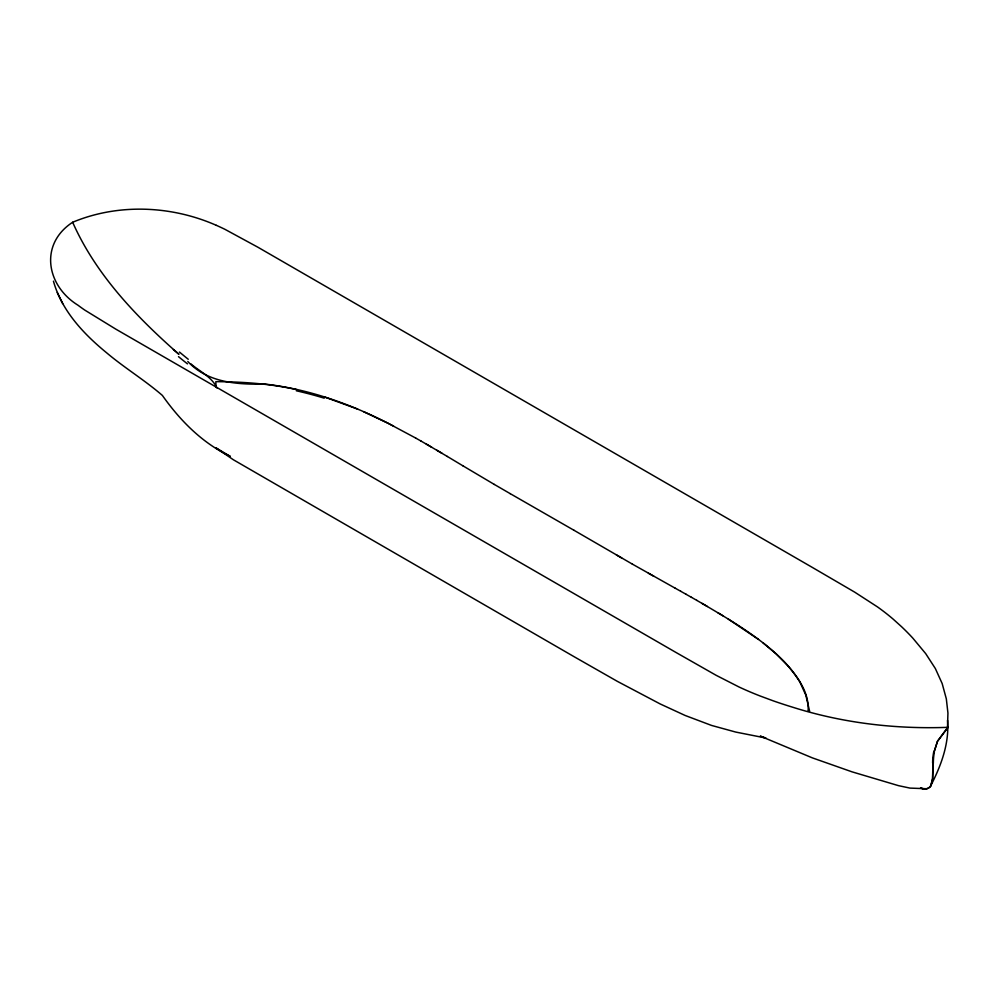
<?xml version="1.0" encoding="UTF-8"?>
<svg xmlns="http://www.w3.org/2000/svg" width="998" height="998" viewBox="0 0 998 998"><rect width="100%" height="100%" fill="white"/><g stroke="black" fill="none" stroke-linecap="round" stroke-linejoin="round"><path stroke-width="1.5" d="M934.19 751.706L937.484 741.265L947.476 727.692L947.938 713.071L946.329 698.862L942.162 683.53L935.351 668.535L925.682 653.603L912.771 638.071A388.896 224.513 0 0 0 901.543 626.694L893.247 619.209A293.699 169.56 0 0 0 877.467 606.896L854.725 592.163L812.384 567.45L257.883 247.217L224.849 229.278A218.125 125.935 0 0 0 216.366 225.348M934.116 751.756L937.521 741.252L948.1 727.33C895.717 729.289 842.923 723.088 792.886 707.283A388.896 224.55 0 0 1 773.163 700.821L760.202 696.018A293.699 169.573 0 0 1 738.869 686.911L716.102 675.284L675.908 652.418L115.905 329.19L84.818 310.116A218.125 125.935 0 0 1 78.006 305.226C46.382 285.715 39.009 244.223 72.654 222.255C118.288 203.218 171.407 205.513 216.366 225.348M930.997 785.476L932.668 778.328L932.968 763.183L932.531 779.089L930.697 785.987A15.881 9.207 59.2 0 1 929.612 787.26L928.252 788.158A19.374 11.24 59.6 0 1 926.107 788.782L923.661 788.794A24.226 13.847 59.7 0 1 921.778 788.395L920.493 787.996L921.803 788.395A24.226 14.122 60.3 0 0 923.711 788.782L926.044 788.819A19.374 11.128 60.4 0 0 928.152 788.22L929.512 787.322A15.881 9.119 60.8 0 0 930.598 786.05M930.373 786.461C940.914 766.14 949.497 743.572 947.526 720.294M926.593 788.732L909.964 788.096L898.499 785.651L852.067 771.853L812.384 757.881L760.251 736.112L765.928 738.046L735.751 732.07L711.599 725.446L685.164 715.479L660.239 703.977L617.363 681.36L574.361 656.846L233.37 459.754L215.768 447.753L230.214 456.336C202.083 442.838 180.127 420.545 162.375 395.433C144.772 380.176 124.7 368.037 106.873 353.005C83.657 334.031 61.676 310.74 53.443 281.174M297.042 389.694C270.433 383.706 243.063 381.797 215.842 381.648L216.03 387.037M325.148 397.216L357.633 409.08M363.646 411.712L387.823 423.152L415.667 438.035M393.599 426.121C353.604 405.038 310.316 389.32 265.231 384.118C237.624 384.542 208.083 383.157 187.811 361.501M675.396 588.309L632.333 564.095M675.272 588.234L680.786 591.315M680.648 591.24L686.162 594.334M648.401 573.226L653.777 576.245M415.605 438.01L421.044 441.079M686.013 594.259L691.514 597.365M691.365 597.278L696.841 600.397M420.956 441.029L431.66 447.204M696.704 600.322L707.42 606.51M510.165 493.623L574.087 530.337M632.383 564.12L574.075 530.325M510.215 493.648L494.284 484.417M426.271 444.073L447.366 456.485M616.39 554.925L621.704 557.982M702.031 603.378C730.96 620.469 760.563 637.597 784.328 661.724C796.616 675.197 809.378 691.676 808.13 710.988M494.322 484.442L462.872 465.792M436.8 450.21L442.027 453.304M447.254 456.423L462.935 465.829M717.824 612.672L723.039 615.841M728.203 619.034L758.505 639.444M190.868 363.858C199.737 371.568 211.875 376.832 216.978 388.01M763.071 642.849L776.157 653.865L787.509 665.429A245.595 141.791 0 0 1 799.835 681.933L805.81 695.057L809.628 711.275M173.378 349.537L178.941 354.278C136.427 316.94 95.82 274.65 72.654 222.255M57.285 292.564L62.687 303.592M187.474 363.871A345.083 195.146 59.3 0 1 178.492 356.648M933.33 763.395A77.632 43.638 61.7 0 1 934.378 751.868M188.26 359.268A345.083 203.268 60.7 0 1 179.478 352.057M296.294 390.767A258.382 144.136 0.8 0 1 324.238 398.177M932.619 763.046A77.632 45.958 58.3 0 1 933.791 751.506"/></g></svg>
